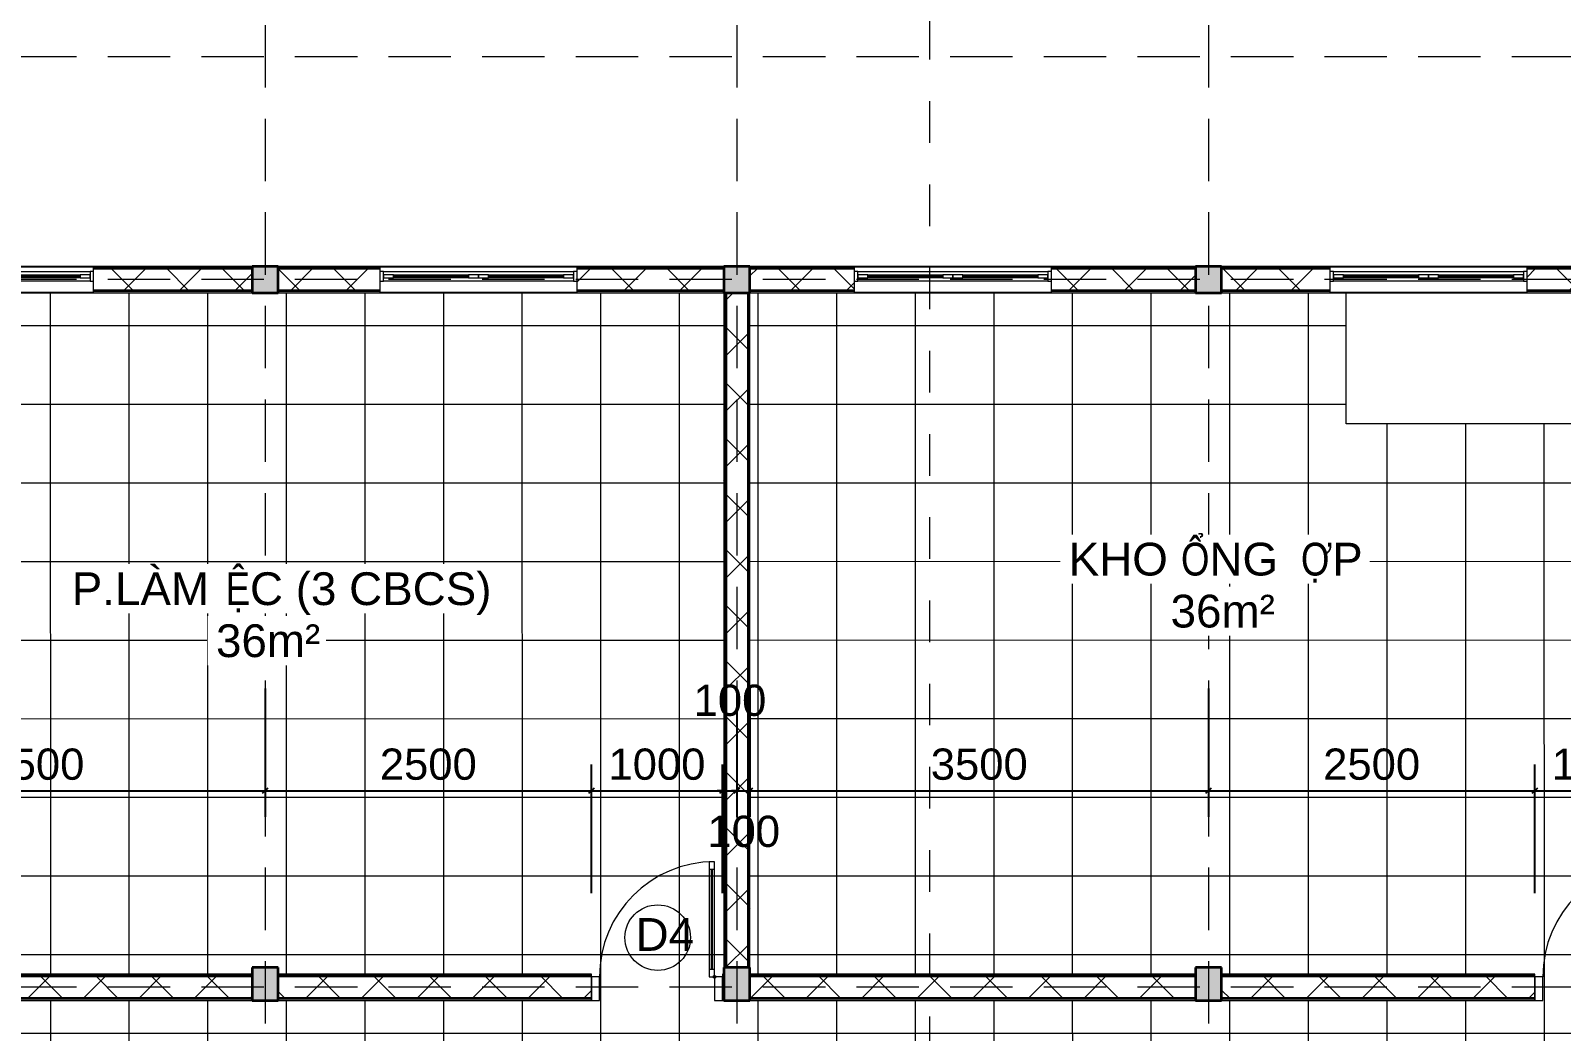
# Model space of a CAD drawing. Header units: millimetres. Extents: x -20510 to 108935, y -243239 to 20306.
# Drawn here: x 9860 to 21543, y -97537 to -89900 of the extents above; entities that cross this region are included whole.
import ezdxf

# ---------------------------------------------------------------- set-up
doc = ezdxf.new("R2010")
doc.units = ezdxf.units.MM
for name, pattern in [('Abgebrochen', [714.375, 476.25, -238.125]), ('Aligning Line', [635, 317.5, -317.5]), ('Hidden', [714.375, 476.25, -238.125])]:
    doc.linetypes.add(name, pattern=pattern)
for name, color, linetype, lineweight in [('A-ANNO-DIMS', 1, 'Continuous', 9), ('A-DOOR', 2, 'Continuous', 18), ('A-DOOR-IDEN', 3, 'Continuous', 9), ('A-FLOR', 7, 'Continuous', 9), ('A-FLOR-PATT', 8, 'Continuous', 9), ('A-GLAZ', 4, 'Continuous', 18), ('A-WALL', 7, 'Continuous', 25), ('A-WALL-PATT', 8, 'Continuous', 18), ('G-ANNO-SYMB', 6, 'Abgebrochen', 9), ('G-ANNO-TEXT', 2, 'Continuous', 9), ('S-COLS', 7, 'Continuous', 25), ('S-GRID', 1, 'Continuous', 9)]:
    doc.layers.add(name, color=color, linetype=linetype, lineweight=lineweight)
doc.styles.add('Arial_2', font='arial.ttf', dxfattribs={"height": 300})
doc.styles.add('Arial_3', font='arial.ttf', dxfattribs={"width": 0.8, "height": 250})
doc.styles.add('Arial_5', font='arial.ttf', dxfattribs={"height": 238.125})
doc.dimstyles.new('SecretInternalLinAngDimStyle5p4736185', dxfattribs={"dimscale": 304.8, "dimtxt": 242.94927, "dimasz": 0.130208, "dimexe": 0.656168, "dimexo": 0.0625, "dimgap": 0.260417, "dimtad": 1, "dimdec": 0, "dimrnd": 100, "dimzin": 0, "dimdsep": 46, "dimtxsty": 'Arial_5', "dimblk1": 'OBLIQUE', "dimblk2": 'OBLIQUE', "dimsah": 1, "dimcen": 0.09, "dimdle": 0.492126, "dimazin": 0, "dimtfac": 1, "dimtdec": 4, "dimtix": 1, "dimtmove": 0, "dimatfit": 3, "dimfxl": 2.624672, "dimfxlon": 1, "dimtvp": 1, "dimtolj": 1, "dimtzin": 0, "dimarcsym": 2})
doc.dimstyles.new('SecretInternalLinAngDimStyle5p4736185_1', dxfattribs={"dimscale": 304.8, "dimtxt": 242.94927, "dimasz": 0.130208, "dimexe": 0.656168, "dimexo": 0.0625, "dimgap": 0.260417, "dimtad": 1, "dimdec": 0, "dimrnd": 100, "dimzin": 0, "dimdsep": 46, "dimtxsty": 'Arial_5', "dimblk1": 'OBLIQUE', "dimblk2": 'OBLIQUE', "dimsah": 1, "dimcen": 0.09, "dimdle": 0.492126, "dimazin": 0, "dimtfac": 1, "dimtdec": 4, "dimtix": 1, "dimtmove": 2, "dimatfit": 3, "dimfxl": 2.624672, "dimfxlon": 1, "dimtvp": 1, "dimtolj": 1, "dimtzin": 0, "dimarcsym": 2})
pattern_1 = [(0, (0, -105000), (406.4, 101.6), [33.528, -271.272, 33.528, -271.272, -1625.6]), (0, (0, -105000), (406.4, 101.6), [-609.6, 33.528, -576.072, 33.528, -271.272, -711.2]), (0, (0, -105000), (406.4, 101.6), [-1524, 33.528, -169.672, 33.528, -474.472]), (120, (152.4, -104949.2), (-291.18818, 301.15272), [33.528, -271.272, 33.528, -271.272, -1625.6]), (120, (152.4, -104949.2), (-291.18818, 301.15272), [-609.6, 33.528, -576.072, 33.528, -271.272, -711.2]), (120, (152.4, -104949.2), (-291.18818, 301.15272), [-1524, 33.528, -169.672, 33.528, -474.472]), (240, (203.2, -104746), (-115.21182, -402.75272), [33.528, -271.272, 33.528, -271.272, -1625.6]), (240, (203.2, -104746), (-115.21182, -402.75272), [-609.6, 33.528, -576.072, 33.528, -271.272, -711.2]), (240, (203.2, -104746), (-115.21182, -402.75272), [-1524, 33.528, -169.672, 33.528, -474.472])]
pattern_2 = [(45, (0, -105000), (-212.132, 212.132), []), (135, (0, -105000), (-212.132, -212.132), [])]

# ---------------------------------------------------------------- blocks, each defined once
blk = doc.blocks.new('CỬA 1 CÁNH EROWINDOW_có ô chết_ - D4_1000x2200-2361184-04_MẶT BẰNG TẦNG 4')
at = {"layer": 'A-DOOR'}
for p, q in [((-439, 100), (-500, 100)), ((-500, 100), (-500, -80)), ((-439, -80), (-439, 100)), ((500, 100), (439, 100)), ((439, 100), (439, -80)), ((500, -80), (500, 100)), ((-500, -80), (-439, -80)), ((-399, -80), (-439, -80)), ((-439, -80), (-439, -958)), ((-399, -958), (-399, -80)), ((439, -80), (500, -80)), ((-399, -138), (-439, -138)), ((-424, -138), (-424, -900)), ((-414, -900), (-414, -138)), ((-399, -900), (-439, -900)), ((-399, -958), (-399, -900)), ((-439, -958), (-399, -958))]:
    blk.add_line(p, q, dxfattribs=at)
blk.add_circle((-439, -80), 10, dxfattribs=at)
blk.add_arc((-439, -80), 878, 270, 360, dxfattribs=at)
blk = doc.blocks.new('CUA SO 2 CANH NHOM KINH O O THOANG - S1_1500x1800-2404851-04_MẶT BẰNG TẦNG 4')
at = {"layer": 'A-GLAZ'}
for p, q in [((-725, 63), (-750, 63)), ((-725, -13), (-725, 63)), ((-649, 37.5), (-725, 37.5)), ((-725, 37.5), (-725, 12.5)), ((-725, 12.5), (-649, 12.5)), ((-649, 12.5), (-649, 37.5)), ((-76, 27.5), (-649, 27.5)), ((-649, 27.5), (-649, 22.5)), ((-649, 22.5), (-76, 22.5)), ((0, 37.5), (-76, 37.5)), ((-76, 37.5), (-76, 12.5)), ((-76, 22.5), (-76, 27.5)), ((-76, 12.5), (0, 12.5)), ((0, 12.5), (0, 37.5)), ((76, 37.5), (0, 37.5)), ((0, 37.5), (0, 12.5)), ((0, 12.5), (76, 12.5)), ((76, 12.5), (76, 37.5)), ((649, 27.5), (76, 27.5)), ((76, 27.5), (76, 22.5)), ((76, 22.5), (649, 22.5)), ((725, 37.5), (649, 37.5)), ((649, 37.5), (649, 12.5)), ((649, 22.5), (649, 27.5)), ((649, 12.5), (725, 12.5)), ((750, 63), (725, 63)), ((725, 63), (725, -13)), ((725, 12.5), (725, 37.5)), ((-750, -13), (-725, -13)), ((725, -13), (750, -13))]:
    blk.add_line(p, q, dxfattribs=at)
at = {"layer": 'A-GLAZ', "lineweight": 9}
for p, q in [((-725, 63), (725, 63)), ((-649, 37.5), (-76, 37.5)), ((-76, 12.5), (-649, 12.5)), ((76, 37.5), (649, 37.5)), ((649, 12.5), (76, 12.5)), ((725, -13), (-725, -13))]:
    blk.add_line(p, q, dxfattribs=at)
blk = doc.blocks.new('M_Concrete-Rectangular-Column - COT200X250-2391840-04_MẶT BẰNG TẦNG 4')
at = {"layer": 'S-COLS', "lineweight": 35}
blk.add_hatch(color=256, dxfattribs=at).paths.add_polyline_path([(100, -125), (100, 125), (-100, 125), (-100, -125)])
for p, q in [((100, 125), (-100, 125)), ((-100, 125), (-100, -125)), ((100, -125), (100, 125)), ((-100, -125), (100, -125))]:
    blk.add_line(p, q, dxfattribs=at)
blk = doc.blocks.new('M_Concrete-Rectangular-Column - COT200X200-2391835-04_MẶT BẰNG TẦNG 4')
at = {"layer": 'S-COLS', "lineweight": 35}
blk.add_hatch(color=256, dxfattribs=at).paths.add_polyline_path([(100, -100), (100, 100), (-100, 100), (-100, -100)])
for p, q in [((100, 100), (-100, 100)), ((-100, 100), (-100, -100)), ((100, -100), (100, 100)), ((-100, -100), (100, -100))]:
    blk.add_line(p, q, dxfattribs=at)
blk = doc.blocks.new('KÝ HIEU CUA ĐI - KÝ HIEU CUA ĐI-1233-04_MẶT BẰNG TẦNG 4')
at = {"layer": 'A-DOOR-IDEN'}
blk.add_circle((0.06, -0.21), 2.5, dxfattribs=at)
blk = doc.blocks.new('_Oblique')
at = {"color": 0, "linetype": 'ByBlock', "lineweight": -2}
blk.add_line((-0.5, -0.5), (0.5, 0.5), dxfattribs=at)
blk = doc.blocks.new('DIMBLOCK178-04_MẶT BẰNG TẦNG 4')
at = {"layer": 'A-ANNO-DIMS', "color": 0, "lineweight": -2, "transparency": 16777216}
for p, q in [((8150, -94919), (8150, -95900)), ((11650, -94919), (11650, -95900)), ((8000, -95700), (11800, -95700))]:
    blk.add_line(p, q, dxfattribs=at)
at = {"layer": 'Defpoints', "color": 0, "transparency": 16777216}
for p in [(8150, -94900), (11650, -94900), (11650, -95700)]:
    blk.add_point(p, dxfattribs=at)
at = {"layer": 'A-ANNO-DIMS', "color": 0, "lineweight": -2, "transparency": 16777216, "xscale": 39.6875, "yscale": 39.6875, "zscale": 39.6875, "rotation": 180}
blk.add_blockref('_Oblique', (8150, -95700), dxfattribs=at)
at = {"layer": 'A-ANNO-DIMS', "color": 0, "lineweight": -2, "transparency": 16777216, "xscale": 39.6875, "yscale": 39.6875, "zscale": 39.6875}
blk.add_blockref('_Oblique', (11650, -95700), dxfattribs=at)
at = {"layer": 'A-ANNO-DIMS', "color": 0, "transparency": 16777216, "insert": (9900, -95499), "char_height": 238.1, "width": 879.1, "attachment_point": 5, "style": 'Arial_5'}
blk.add_mtext('\\A1;3500', dxfattribs=at)
blk = doc.blocks.new('DIMBLOCK179-04_MẶT BẰNG TẦNG 4')
at = {"layer": 'A-ANNO-DIMS', "color": 0, "lineweight": -2, "transparency": 16777216}
for p, q in [((11650, -94919), (11650, -95900)), ((14140, -96481), (14140, -95500)), ((11500, -95700), (14290, -95700))]:
    blk.add_line(p, q, dxfattribs=at)
at = {"layer": 'Defpoints', "color": 0, "transparency": 16777216}
for p in [(11650, -94900), (14140, -95700), (14140, -96500)]:
    blk.add_point(p, dxfattribs=at)
at = {"layer": 'A-ANNO-DIMS', "color": 0, "lineweight": -2, "transparency": 16777216, "xscale": 39.6875, "yscale": 39.6875, "zscale": 39.6875, "rotation": 180}
blk.add_blockref('_Oblique', (11650, -95700), dxfattribs=at)
at = {"layer": 'A-ANNO-DIMS', "color": 0, "lineweight": -2, "transparency": 16777216, "xscale": 39.6875, "yscale": 39.6875, "zscale": 39.6875}
blk.add_blockref('_Oblique', (14140, -95700), dxfattribs=at)
at = {"layer": 'A-ANNO-DIMS', "color": 0, "transparency": 16777216, "insert": (12895, -95499), "char_height": 238.1, "width": 879.1, "attachment_point": 5, "style": 'Arial_5'}
blk.add_mtext('\\A1;2500', dxfattribs=at)
blk = doc.blocks.new('DIMBLOCK180-04_MẶT BẰNG TẦNG 4')
at = {"layer": 'A-ANNO-DIMS', "color": 0, "lineweight": -2, "transparency": 16777216}
for p, q in [((14140, -96481), (14140, -95500)), ((15140, -96481), (15140, -95500)), ((13990, -95700), (15290, -95700))]:
    blk.add_line(p, q, dxfattribs=at)
at = {"layer": 'Defpoints', "color": 0, "transparency": 16777216}
for p in [(15140, -95700), (14140, -96500), (15140, -96500)]:
    blk.add_point(p, dxfattribs=at)
at = {"layer": 'A-ANNO-DIMS', "color": 0, "lineweight": -2, "transparency": 16777216, "xscale": 39.6875, "yscale": 39.6875, "zscale": 39.6875, "rotation": 180}
blk.add_blockref('_Oblique', (14140, -95700), dxfattribs=at)
at = {"layer": 'A-ANNO-DIMS', "color": 0, "lineweight": -2, "transparency": 16777216, "xscale": 39.6875, "yscale": 39.6875, "zscale": 39.6875}
blk.add_blockref('_Oblique', (15140, -95700), dxfattribs=at)
at = {"layer": 'A-ANNO-DIMS', "color": 0, "transparency": 16777216, "insert": (14640, -95499), "char_height": 238.1, "width": 879.1, "attachment_point": 5, "style": 'Arial_5'}
blk.add_mtext('\\A1;1000', dxfattribs=at)
blk = doc.blocks.new('DIMBLOCK181-04_MẶT BẰNG TẦNG 4')
at = {"layer": 'A-ANNO-DIMS', "color": 0, "lineweight": -2, "transparency": 16777216}
for p, q in [((15250, -94919), (15250, -95900)), ((15140, -96481), (15140, -95500)), ((15140, -95700), (15100, -95700)), ((15140, -95700), (15250, -95700)), ((15250, -95700), (15290, -95700))]:
    blk.add_line(p, q, dxfattribs=at)
at = {"layer": 'Defpoints', "color": 0, "transparency": 16777216}
for p in [(15250, -94900), (15250, -95700), (15140, -96500)]:
    blk.add_point(p, dxfattribs=at)
at = {"layer": 'A-ANNO-DIMS', "color": 0, "lineweight": -2, "transparency": 16777216, "xscale": 39.6875, "yscale": 39.6875, "zscale": 39.6875}
blk.add_blockref('_Oblique', (15140, -95700), dxfattribs=at)
at = {"layer": 'A-ANNO-DIMS', "color": 0, "lineweight": -2, "transparency": 16777216, "xscale": 39.6875, "yscale": 39.6875, "zscale": 39.6875, "rotation": 180}
blk.add_blockref('_Oblique', (15250, -95700), dxfattribs=at)
at = {"layer": 'A-ANNO-DIMS', "color": 0, "transparency": 16777216, "insert": (14920, -94891), "char_height": 238.1, "width": 659.33, "attachment_point": 1, "line_spacing_factor": 0.941778, "style": 'Arial_5'}
blk.add_mtext('\\A1;100', dxfattribs=at)
blk = doc.blocks.new('DIMBLOCK182-04_MẶT BẰNG TẦNG 4')
at = {"layer": 'A-ANNO-DIMS', "color": 0, "lineweight": -2, "transparency": 16777216}
for p, q in [((15250, -94919), (15250, -95900)), ((15350, -94919), (15350, -95900)), ((15250, -95700), (15210, -95700)), ((15250, -95700), (15350, -95700)), ((15350, -95700), (15390, -95700))]:
    blk.add_line(p, q, dxfattribs=at)
at = {"layer": 'Defpoints', "color": 0, "transparency": 16777216}
for p in [(15250, -94900), (15350, -94900), (15350, -95700)]:
    blk.add_point(p, dxfattribs=at)
at = {"layer": 'A-ANNO-DIMS', "color": 0, "lineweight": -2, "transparency": 16777216, "xscale": 39.6875, "yscale": 39.6875, "zscale": 39.6875}
blk.add_blockref('_Oblique', (15250, -95700), dxfattribs=at)
at = {"layer": 'A-ANNO-DIMS', "color": 0, "lineweight": -2, "transparency": 16777216, "xscale": 39.6875, "yscale": 39.6875, "zscale": 39.6875, "rotation": 180}
blk.add_blockref('_Oblique', (15350, -95700), dxfattribs=at)
at = {"layer": 'A-ANNO-DIMS', "color": 0, "transparency": 16777216, "insert": (15025, -95891), "char_height": 238.1, "width": 659.33, "attachment_point": 1, "line_spacing_factor": 0.941778, "style": 'Arial_5'}
blk.add_mtext('\\A1;100', dxfattribs=at)
blk = doc.blocks.new('DIMBLOCK183-04_MẶT BẰNG TẦNG 4')
at = {"layer": 'A-ANNO-DIMS', "color": 0, "lineweight": -2, "transparency": 16777216}
for p, q in [((15350, -94919), (15350, -95900)), ((18850, -94919), (18850, -95900)), ((15200, -95700), (19000, -95700))]:
    blk.add_line(p, q, dxfattribs=at)
at = {"layer": 'Defpoints', "color": 0, "transparency": 16777216}
for p in [(15350, -94900), (18850, -94900), (18850, -95700)]:
    blk.add_point(p, dxfattribs=at)
at = {"layer": 'A-ANNO-DIMS', "color": 0, "lineweight": -2, "transparency": 16777216, "xscale": 39.6875, "yscale": 39.6875, "zscale": 39.6875, "rotation": 180}
blk.add_blockref('_Oblique', (15350, -95700), dxfattribs=at)
at = {"layer": 'A-ANNO-DIMS', "color": 0, "lineweight": -2, "transparency": 16777216, "xscale": 39.6875, "yscale": 39.6875, "zscale": 39.6875}
blk.add_blockref('_Oblique', (18850, -95700), dxfattribs=at)
at = {"layer": 'A-ANNO-DIMS', "color": 0, "transparency": 16777216, "insert": (17100, -95499), "char_height": 238.1, "width": 879.1, "attachment_point": 5, "style": 'Arial_5'}
blk.add_mtext('\\A1;3500', dxfattribs=at)
blk = doc.blocks.new('DIMBLOCK184-04_MẶT BẰNG TẦNG 4')
at = {"layer": 'A-ANNO-DIMS', "color": 0, "lineweight": -2, "transparency": 16777216}
for p, q in [((18850, -94919), (18850, -95900)), ((21340, -96481), (21340, -95500)), ((18700, -95700), (21490, -95700))]:
    blk.add_line(p, q, dxfattribs=at)
at = {"layer": 'Defpoints', "color": 0, "transparency": 16777216}
for p in [(18850, -94900), (21340, -95700), (21340, -96500)]:
    blk.add_point(p, dxfattribs=at)
at = {"layer": 'A-ANNO-DIMS', "color": 0, "lineweight": -2, "transparency": 16777216, "xscale": 39.6875, "yscale": 39.6875, "zscale": 39.6875, "rotation": 180}
blk.add_blockref('_Oblique', (18850, -95700), dxfattribs=at)
at = {"layer": 'A-ANNO-DIMS', "color": 0, "lineweight": -2, "transparency": 16777216, "xscale": 39.6875, "yscale": 39.6875, "zscale": 39.6875}
blk.add_blockref('_Oblique', (21340, -95700), dxfattribs=at)
at = {"layer": 'A-ANNO-DIMS', "color": 0, "transparency": 16777216, "insert": (20095, -95499), "char_height": 238.1, "width": 879.1, "attachment_point": 5, "style": 'Arial_5'}
blk.add_mtext('\\A1;2500', dxfattribs=at)
blk = doc.blocks.new('DIMBLOCK185-04_MẶT BẰNG TẦNG 4')
at = {"layer": 'A-ANNO-DIMS', "color": 0, "lineweight": -2, "transparency": 16777216}
for p, q in [((21340, -96481), (21340, -95500)), ((22340, -96481), (22340, -95500)), ((21190, -95700), (22490, -95700))]:
    blk.add_line(p, q, dxfattribs=at)
at = {"layer": 'Defpoints', "color": 0, "transparency": 16777216}
for p in [(22340, -95700), (21340, -96500), (22340, -96500)]:
    blk.add_point(p, dxfattribs=at)
at = {"layer": 'A-ANNO-DIMS', "color": 0, "lineweight": -2, "transparency": 16777216, "xscale": 39.6875, "yscale": 39.6875, "zscale": 39.6875, "rotation": 180}
blk.add_blockref('_Oblique', (21340, -95700), dxfattribs=at)
at = {"layer": 'A-ANNO-DIMS', "color": 0, "lineweight": -2, "transparency": 16777216, "xscale": 39.6875, "yscale": 39.6875, "zscale": 39.6875}
blk.add_blockref('_Oblique', (22340, -95700), dxfattribs=at)
at = {"layer": 'A-ANNO-DIMS', "color": 0, "transparency": 16777216, "insert": (21840, -95499), "char_height": 238.1, "width": 879.1, "attachment_point": 5, "style": 'Arial_5'}
blk.add_mtext('\\A1;1000', dxfattribs=at)

msp = doc.modelspace()

# ---------------------------------------------------------------- hatches: boundary and pattern name
at = {"layer": 'A-FLOR-PATT'}
h = msp.add_hatch(dxfattribs=at)
h.set_pattern_fill('FP_6', color=256, style=0, pattern_type=2)
h.set_pattern_definition([(0.0043, (16612.5, -97550.4), (-0.045, 600), []), (90.004, (16612.5, -97550.4), (-600, -0.042), [])])
h.paths.add_polyline_path([(450, -105100.9), (825, -105100.8), (825, -104951), (650, -104951), (650, -105100), (450, -105100), (450, -104900), (574, -104900), (574, -104750), (450, -104750), (450, -105100)])
h.paths.add_polyline_path([(1925, -105100.8), (2025, -105100.7), (2025, -105001), (1925, -105001)])
h.paths.add_polyline_path([(3125, -105100.7), (3225, -105100.7), (3225, -105001), (3125, -105001)])
h.paths.add_polyline_path([(4250, -105100.6), (11550, -105100), (11550, -99700), (8150, -99700), (8150, -99750), (7950, -99750), (7950, -99700), (7270, -99700), (7270, -99500), (12580, -99500), (12580, -99700), (11750, -99700), (11750, -104900), (22350, -104900), (22350, -99700), (22250, -99700), (22250, -99500), (23080, -99500), (23080, -99700), (22550, -99700), (22550, -104900), (25950, -104900), (25950, -99700), (24080, -99700), (24080, -99500), (31170, -99500), (31170, -99700), (29750, -99700), (29750, -99750), (29550, -99750), (29550, -99700), (26150, -99700), (26150, -105099), (32150, -105098.5), (32150, -105006), (32250, -105006), (32251.1, -105098.5), (33450, -105098.4), (33450, -105006), (33550, -105006), (33550, -104901), (37250, -104900), (37250, -104750), (37025, -104750), (37025, -104650), (37050, -104650), (37050, -101600), (37150, -101600), (37150, -102450), (37254.9, -102450), (37260.1, -99700), (37250, -99700), (37250, -99750), (37050, -99750), (37050, -99700), (33450, -99700), (33450, -99750), (33250, -99750), (33250, -99700), (32570, -99700), (32570, -99500), (37050, -99500), (37050, -97300), (33220, -97300), (33220, -97100), (33250, -97100), (33249.6, -94962.3), (33229.6, -94959.1), (33218.4, -94955.4), (33204.2, -94946.2), (33198.9, -94942), (33189.7, -94931.5), (33179.7, -94912.4), (33176.2, -94900.8), (33175.2, -94881.6), (33178.7, -94864.4), (33184.8, -94850.1), (33194.5, -94837.3), (33205.5, -94827), (33218.9, -94818.1), (33218.9, -93025.5), (33250, -93025.5), (33250, -90200), (29750, -90200), (29750, -93701.8), (29781.1, -93694.4), (30299.2, -93452.8), (30346.5, -93258.4), (30478.5, -93541.6), (30525.8, -93347.2), (31075, -93091.1), (31075, -93095.7), (31094.6, -93091.1), (31094.6, -93093.6), (31105.3, -93091.1), (31105.3, -94819.4), (31123.5, -94831.6), (31135.5, -94845.3), (31143.7, -94858.9), (31147.7, -94877.9), (31148.6, -94897.5), (31142.7, -94915.7), (31133.9, -94933), (31119.1, -94947.4), (31102.8, -94955.6), (31090, -94960.8), (31074.6, -94961.5), (31053.8, -94959), (31043.9, -94955.6), (31025.7, -94943.4), (31013.7, -94929.7), (31005.5, -94916.1), (31000.6, -94900), (29823, -94900), (29819.5, -94916.1), (29809.4, -94932.8), (29795.4, -94947.1), (29779.1, -94956.8), (29765.8, -94960.5), (29750, -94961.5), (29750, -97100), (32220, -97100), (32220, -97300), (29540, -97300), (29540, -97100), (29550, -97100), (29550, -91900), (23000, -91900), (23000, -92900), (22550, -92900), (22550, -97100), (25950, -97100), (25950, -97050), (26150, -97050), (26150, -97100), (28540, -97100), (28540, -97300), (22340, -97300), (22340, -97100), (22350, -97100), (22350, -92900), (19900, -92900), (19900, -91900), (15350, -91900), (15350, -97100), (18750, -97100), (18750, -97050), (18950, -97050), (18950, -97100), (21340, -97100), (21340, -97300), (15140, -97300), (15140, -97100), (15150, -97100), (15150, -91900), (8150, -91900), (8150, -97100), (11550, -97100), (11550, -97050), (11750, -97050), (11750, -97100), (14140, -97100), (14140, -97300), (6270, -97300), (6270, -97100), (7950, -97100), (7949.6, -94962.3), (7929.6, -94959.1), (7918.4, -94955.4), (7907.3, -94948.4), (7898.9, -94942), (7889.7, -94931.5), (7879.7, -94912.4), (7876.1, -94900), (7875.2, -94881.6), (7878.7, -94864.4), (7884.8, -94850.1), (7894.5, -94837.3), (7905.5, -94827), (7918.9, -94818.1), (7918.9, -93025.5), (7950, -93025.5), (7950, -90200), (4450, -90200), (4450, -97100), (5270, -97100), (5270, -97300), (450, -97300), (450, -97050), (650, -97050), (650, -97100), (4250, -97100), (4250, -91700.8), (4225, -91700.8), (4225, -91899), (675, -91899), (675, -92150), (650, -92150), (650, -94700), (450, -94700), (450, -96200), (-4025.9, -96200), (-4050, -100600), (450, -100600), (450, -102100), (650, -102100), (650, -104650), (675, -104650), (675, -104851), (925, -104851), (925, -104901), (4225, -104901), (4225, -104956), (4250, -104956), (4250, -105100)])
h.paths.add_polyline_path([(34550, -105098.3), (34650, -105098.3), (34650, -105001), (34550, -105001)])
h.paths.add_polyline_path([(35750, -105098.2), (35850, -105098.2), (35850, -105001), (35750, -105001)])
h.paths.add_polyline_path([(36950, -105098.2), (37050, -105098.1), (37050, -105000), (36950, -105000)])
h.paths.add_polyline_path([(37250.8, -104650), (37252.5, -103750), (37250, -103750), (37250, -104650)])
h.paths.add_polyline_path([(37252.7, -103650), (37252.9, -103550), (37150, -103550), (37150, -103650), (37250, -103650)])
h.paths.add_polyline_path([(450, -103650), (550, -103650), (550, -103550), (450, -103550), (450, -103625.1)])
h.paths.add_polyline_path([(37250, -103450), (37253.1, -103450), (37254.7, -102550), (37250, -102550), (37250, -102750.1)])
h.paths.add_polyline_path([(450, -103450), (450, -103450), (450, -102750.1)])
h.paths.add_polyline_path([(450, -102450), (550, -102450), (550, -102200), (450, -102200), (450, -102450)])
h.paths.add_polyline_path([(4450, -99750), (4250, -99750), (4250, -99700), (650, -99700), (650, -99750), (450, -99750), (450, -99500), (5870, -99500), (5870, -99700), (4450, -99700)])
h.paths.add_polyline_path([(18950, -99750), (18750, -99750), (18750, -99700), (15350, -99700), (15350, -99750), (15150, -99750), (15150, -99700), (13980, -99700), (13980, -99500), (20850, -99500), (20850, -99700), (18950, -99700)])
h.paths.add_polyline_path([(37250, -99500), (37260.4, -99500), (37264.5, -97300), (37250, -97300), (37250, -99249.9)])
h.paths.add_polyline_path([(37255.3, -97100), (37264.9, -97100), (37269.7, -94530), (37250, -94530), (37250, -97100)])
h.paths.add_polyline_path([(35110.6, -97100), (37050, -97100), (37050, -97097.4), (35000, -97097.4), (35000, -96548.3), (34650, -96548.3), (34650, -97100), (35000.7, -97100)])
h.paths.add_polyline_path([(34084, -97100), (34550, -97100), (34550, -96500), (34650, -96500), (34650, -95700), (34550, -95700), (34550, -95600), (34350, -95600), (34350, -95500), (37050, -95500), (37050, -95498.3), (33450, -95498.3), (33450.7, -95500), (33550, -95500), (33550, -95600), (33450, -95600), (33450, -97100)])
h.paths.add_polyline_path([(6625.4, -94962.3), (6603.7, -94958.8), (6589.2, -94952.6), (6578, -94945), (6567.3, -94934), (6558, -94919.4), (6553.1, -94905.6), (6550.7, -94887.5), (6552.7, -94870.1), (6559.3, -94854.2), (6569.7, -94838.2), (6580.4, -94828.6), (6594.7, -94819.2), (6594.7, -93025.5), (6656.1, -93025.5), (6656.9, -94819.6), (6672.8, -94830), (6683.5, -94841), (6692.8, -94855.6), (6697.7, -94869.4), (6700.1, -94887.5), (6698.1, -94904.9), (6691.5, -94920.8), (6681.1, -94936.8), (6674, -94943.8), (6655.8, -94955.8), (6641, -94960.5), (6634, -94961.3)])
h.paths.add_polyline_path([(31925.4, -94962.3), (31903.7, -94958.8), (31889.2, -94952.6), (31878, -94945), (31867.3, -94934), (31858, -94919.4), (31853.1, -94905.6), (31850.7, -94887.5), (31852.7, -94870.1), (31859.3, -94854.2), (31869.7, -94838.2), (31880.4, -94828.6), (31894.7, -94819.2), (31894.7, -93025.5), (31956.1, -93025.5), (31956.9, -94819.6), (31972.8, -94830), (31983.5, -94841), (31992.8, -94855.6), (31997.7, -94869.4), (32000.1, -94887.5), (31998.1, -94904.9), (31991.5, -94920.8), (31981.1, -94936.8), (31974, -94943.8), (31955.8, -94955.8), (31941, -94960.5)])
h.paths.add_polyline_path([(550, -94600), (550, -94350), (450, -94350), (450, -94600)])
h.paths.add_polyline_path([(37269.9, -94430), (37275, -91699.9), (37250, -91700), (37250, -94430), (37255.3, -94430)])
h.paths.add_polyline_path([(550, -93250), (550, -93150), (450, -93150), (450, -93250)])
h.paths.add_polyline_path([(450, -93050), (450, -93050), (450, -92249.6)])
h.paths.add_polyline_path([(575, -92050), (575, -91900), (450, -91900), (450, -91700), (650, -91700), (650, -91799), (825, -91799), (825, -91699.3), (450, -91700), (450, -92050)])
h.paths.add_polyline_path([(3125, -91799), (3225, -91799), (3225, -91700.3), (3125, -91700.3)])
h.paths.add_polyline_path([(2025, -91799), (2025, -91699.8), (1925, -91699.8), (1925, -91799)])
h.paths.add_polyline_path([(9374.5, -91700), (29550, -91699.1), (29550, -91699.1), (8150, -91698.3), (8150, -91700), (8838, -91700)])
h.paths.add_polyline_path([(4250, -91699.9), (4250, -90000), (4250, -90000), (4250, -91699.9)])
at = {"layer": 'A-WALL-PATT', "lineweight": 9}
h = msp.add_hatch(dxfattribs=at)
h.set_pattern_fill('FP_2', color=256, style=0, pattern_type=2)
h.set_pattern_definition(pattern_1)
h.paths.add_polyline_path([(19778, -91715), (19778, -91700), (18950, -91700), (18950, -91715)])
h.paths.add_polyline_path([(29550, -91715), (29550, -91700), (28478, -91700), (28478, -91715)])
h.paths.add_polyline_path([(8421.3, -91715), (8838, -91715), (8838, -91700), (8150, -91700), (8150, -91715)])
h.paths.add_polyline_path([(12528, -91715), (12528, -91700), (11750, -91700), (11750, -91715)])
h.paths.add_polyline_path([(24938, -91715), (25950, -91715), (25950, -91700), (24938, -91700)])
h.paths.add_polyline_path([(11550, -91715), (11550, -91700), (10338, -91700), (10338, -91715)])
h.paths.add_polyline_path([(14028, -91715), (15150, -91715), (15150, -91700), (14028, -91700)])
h.paths.add_polyline_path([(26150, -91715), (26978, -91715), (26978, -91700), (26150, -91700), (26150, -91706.1)])
h.paths.add_polyline_path([(15350, -91715), (16148, -91715), (16148, -91700), (15350, -91700), (15350, -91705.6)])
h.paths.add_polyline_path([(22719.1, -91715), (23438, -91715), (23438, -91700), (22550, -91700), (22550, -91715)])
h.paths.add_polyline_path([(21278, -91715), (22350, -91715), (22350, -91700), (21278, -91700)])
h.paths.add_polyline_path([(17648, -91715), (18750, -91715), (18750, -91700), (17648, -91700)])
h = msp.add_hatch(dxfattribs=at)
h.set_pattern_fill('FP_3', color=256, style=0, pattern_type=2)
h.set_pattern_definition(pattern_2)
h.paths.add_polyline_path([(8150, -91885), (8838, -91885), (8838, -91715), (8150, -91715)])
h.paths.add_polyline_path([(29550, -91885), (29550, -91715), (28478, -91715), (28478, -91885)])
h.paths.add_polyline_path([(15150, -91885), (15150, -91715), (14028, -91715), (14028, -91885), (15093.6, -91885)])
h.paths.add_polyline_path([(11750, -91885), (12528, -91885), (12528, -91715), (11750, -91715), (11750, -91854.8)])
h.paths.add_polyline_path([(10338, -91885), (11550, -91885), (11550, -91715), (10338, -91715), (10338, -91800)])
h.paths.add_polyline_path([(15350, -91885), (16148, -91885), (16148, -91715), (15350, -91715), (15350, -91883.4)])
h.paths.add_polyline_path([(19778, -91885), (19778, -91715), (18950, -91715), (18950, -91885)])
h.paths.add_polyline_path([(18750, -91885), (18750, -91715), (17648, -91715), (17648, -91885)])
h.paths.add_polyline_path([(25950, -91885), (25950, -91715), (24938, -91715), (24938, -91885)])
h.paths.add_polyline_path([(26150, -91885), (26978, -91885), (26978, -91715), (26150, -91715), (26150, -91834.5)])
h.paths.add_polyline_path([(21278, -91885), (22350, -91885), (22350, -91715), (21278, -91715), (21278, -91800)])
h.paths.add_polyline_path([(23438, -91885), (23438, -91715), (22550, -91715), (22550, -91885), (22719.1, -91885)])
h = msp.add_hatch(dxfattribs=at)
h.set_pattern_fill('FP_2', color=256, style=0, pattern_type=2)
h.set_pattern_definition(pattern_1)
h.paths.add_polyline_path([(19778, -91900), (19778, -91885), (18950, -91885), (18950, -91900)])
h.paths.add_polyline_path([(29550, -91900), (29550, -91885), (28478, -91885), (28478, -91900)])
h.paths.add_polyline_path([(8838, -91900), (8838, -91885), (8150, -91885), (8150, -91900), (8421.3, -91900)])
h.paths.add_polyline_path([(25950, -91900), (25950, -91885), (24938, -91885), (24938, -91900)])
h.paths.add_polyline_path([(26150, -91900), (26978, -91900), (26978, -91885), (26150, -91885), (26150, -91891.1)])
h.paths.add_polyline_path([(12528, -91900), (12528, -91885), (11750, -91885), (11750, -91900)])
h.paths.add_polyline_path([(10338, -91900), (11550, -91900), (11550, -91885), (10338, -91885)])
h.paths.add_polyline_path([(14028, -91900), (15150, -91900), (15150, -91885), (14028, -91885)])
h.paths.add_polyline_path([(23438, -91900), (23438, -91885), (22550, -91885), (22550, -91900), (22719.1, -91900)])
h.paths.add_polyline_path([(15350, -91900), (16148, -91900), (16148, -91885), (15350, -91885)])
h.paths.add_polyline_path([(21278, -91900), (22350, -91900), (22350, -91885), (21278, -91885)])
h.paths.add_polyline_path([(18750, -91900), (18750, -91885), (17648, -91885), (17648, -91900)])
h = msp.add_hatch(dxfattribs=at)
h.set_pattern_fill('FP_2', color=256, style=0, pattern_type=2)
h.set_pattern_definition(pattern_1)
h.paths.add_polyline_path([(15150, -97050), (15165, -97050), (15165, -91900), (15150, -91900), (15150, -93999.6)])
h = msp.add_hatch(dxfattribs=at)
h.set_pattern_fill('FP_3', color=256, style=0, pattern_type=2)
h.set_pattern_definition(pattern_2)
h.paths.add_polyline_path([(15166.6, -97050), (15335, -97050), (15335, -91900), (15165, -91900), (15165, -97050)])
h = msp.add_hatch(dxfattribs=at)
h.set_pattern_fill('FP_2', color=256, style=0, pattern_type=2)
h.set_pattern_definition(pattern_1)
h.paths.add_polyline_path([(15335, -97050), (15350, -97050), (15350, -91900), (15335, -91900), (15335, -93999.6)])
h = msp.add_hatch(dxfattribs=at)
h.set_pattern_fill('FP_2', color=256, style=0, pattern_type=2)
h.set_pattern_definition(pattern_1)
h.paths.add_polyline_path([(33220, -97115), (33250, -97115), (33250, -97100), (33220, -97100)])
h.paths.add_polyline_path([(650, -97115), (4250, -97115), (4250, -97100), (650, -97100)])
h.paths.add_polyline_path([(32220, -97115), (32220, -97100), (29750, -97100), (29750, -97115), (30344.7, -97115)])
h.paths.add_polyline_path([(29540, -97115), (29550, -97115), (29550, -97100), (29540, -97100)])
h.paths.add_polyline_path([(4450, -97115), (5270, -97115), (5270, -97100), (4450, -97100)])
h.paths.add_polyline_path([(6270, -97115), (7950, -97115), (7950, -97100), (6270, -97100)])
h.paths.add_polyline_path([(8150, -97115), (11550, -97115), (11550, -97100), (8150, -97100)])
h.paths.add_polyline_path([(28540, -97115), (28540, -97100), (26150, -97100), (26150, -97115), (28438.3, -97115)])
h.paths.add_polyline_path([(11750, -97115), (14140, -97115), (14140, -97100), (11750, -97100), (11750, -97109)])
h.paths.add_polyline_path([(15350, -97115), (18750, -97115), (18750, -97100), (15350, -97100)])
h.paths.add_polyline_path([(25950, -97115), (25950, -97100), (22550, -97100), (22550, -97115), (24625.5, -97115)])
h.paths.add_polyline_path([(22340, -97115), (22350, -97115), (22350, -97100), (22340, -97100)])
h.paths.add_polyline_path([(15150, -97115), (15150, -97100), (15140, -97100), (15140, -97115)])
h.paths.add_polyline_path([(21340, -97115), (21340, -97100), (18950, -97100), (18950, -97115), (20812.8, -97115)])
h = msp.add_hatch(dxfattribs=at)
h.set_pattern_fill('FP_3', color=256, style=0, pattern_type=2)
h.set_pattern_definition(pattern_2)
h.paths.add_polyline_path([(18750, -97285), (18750, -97115), (15350, -97115.4), (15350, -97285), (17000, -97285)])
h.paths.add_polyline_path([(1748.9, -97285), (4250, -97285), (4250, -97115), (650, -97115), (650, -97285)])
h.paths.add_polyline_path([(4450, -97285), (5270, -97285), (5270, -97115), (4450, -97115), (4450, -97146.3)])
h.paths.add_polyline_path([(33250, -97285), (33250, -97115), (33220, -97115), (33220, -97285)])
h.paths.add_polyline_path([(6270, -97285), (7950, -97285), (7950, -97115), (6270, -97115), (6270, -97200)])
h.paths.add_polyline_path([(8150, -97285), (11550, -97285), (11550, -97115), (8150, -97115.4)])
h.paths.add_polyline_path([(32220, -97285), (32220, -97115), (29750, -97116), (29750, -97285), (30344.7, -97285)])
h.paths.add_polyline_path([(11750, -97285), (14140, -97285), (14140, -97115), (11750, -97115), (11750, -97217.3)])
h.paths.add_polyline_path([(29540, -97285), (29550, -97285), (29550, -97115), (29540, -97115), (29540, -97200)])
h.paths.add_polyline_path([(15150, -97285), (15150, -97115), (15140, -97115), (15140, -97285)])
h.paths.add_polyline_path([(18950, -97285), (21340, -97285), (21340, -97115), (18950, -97115), (18950, -97217.3)])
h.paths.add_polyline_path([(28540, -97285), (28540, -97115), (26150, -97115), (26150, -97285), (28438.3, -97285)])
h.paths.add_polyline_path([(22550, -97285), (25950, -97285), (25950, -97115), (22550, -97115.4)])
h.paths.add_polyline_path([(22350, -97285), (22350, -97115), (22340, -97115), (22340, -97285)])
h = msp.add_hatch(dxfattribs=at)
h.set_pattern_fill('FP_2', color=256, style=0, pattern_type=2)
h.set_pattern_definition(pattern_1)
h.paths.add_polyline_path([(18750, -97300), (18750, -97285), (15350, -97285.5), (15350, -97300), (17000, -97300)])
h.paths.add_polyline_path([(1748.9, -97300), (4250, -97300), (4250, -97285), (650, -97285), (650, -97300)])
h.paths.add_polyline_path([(4450, -97300), (5270, -97300), (5270, -97285), (4450, -97285), (4450, -97287.7)])
h.paths.add_polyline_path([(33220, -97300), (33250, -97300), (33250, -97285), (33220, -97285)])
h.paths.add_polyline_path([(32220, -97300), (32220, -97285), (29750, -97285), (29750, -97300), (30344.7, -97300)])
h.paths.add_polyline_path([(29550, -97300), (29550, -97285), (29540, -97285), (29540, -97300)])
h.paths.add_polyline_path([(6270, -97300), (7950, -97300), (7950, -97285), (6270, -97285)])
h.paths.add_polyline_path([(8150, -97300), (11550, -97300), (11550, -97285), (8150, -97285), (8150, -97296.4)])
h.paths.add_polyline_path([(28438.3, -97300), (28540, -97300), (28540, -97285), (26150, -97285), (26150, -97300)])
h.paths.add_polyline_path([(11750, -97300), (14140, -97300), (14140, -97285), (11750, -97285), (11750, -97289.6)])
h.paths.add_polyline_path([(25950, -97300), (25950, -97285), (22550, -97285.5), (22550, -97300), (24625.5, -97300)])
h.paths.add_polyline_path([(15140, -97300), (15150, -97300), (15150, -97285), (15140, -97285)])
h.paths.add_polyline_path([(18950, -97300), (21340, -97300), (21340, -97285), (18950, -97285), (18950, -97294.2)])
h.paths.add_polyline_path([(22350, -97300), (22350, -97285), (22340, -97285), (22340, -97300)])

# ---------------------------------------------------------------- linework, layer by layer
at = {"layer": 'A-FLOR'}
for p, q in [((29550, -91699.1), (8150, -91698.3)), ((19900, -92900), (19900, -91900)), ((22350, -92900), (19900, -92900))]:
    msp.add_line(p, q, dxfattribs=at)
at = {"layer": 'A-WALL'}
for p, q in [((8838, -91700), (10338, -91700)), ((12528, -91700), (14028, -91700)), ((16148, -91700), (17648, -91700)), ((19778, -91700), (21278, -91700)), ((10338, -91900), (8838, -91900)), ((14028, -91900), (12528, -91900)), ((17648, -91900), (16148, -91900)), ((21278, -91900), (19778, -91900))]:
    msp.add_line(p, q, dxfattribs=at)
at = {"layer": 'A-WALL', "lineweight": 18}
for p, q in [((11550, -91700), (10338, -91700)), ((10338, -91700), (10338, -91900)), ((12528, -91700), (11750, -91700)), ((12528, -91900), (12528, -91700)), ((15150, -91700), (14028, -91700)), ((14028, -91700), (14028, -91900)), ((16148, -91700), (15350, -91700)), ((16148, -91900), (16148, -91700)), ((18750, -91700), (17648, -91700)), ((17648, -91700), (17648, -91900)), ((19778, -91700), (18950, -91700)), ((19778, -91900), (19778, -91700)), ((22350, -91700), (21278, -91700)), ((21278, -91700), (21278, -91900)), ((10338, -91900), (11550, -91900)), ((11750, -91900), (12528, -91900)), ((14028, -91900), (15150, -91900)), ((15150, -91900), (15150, -97050)), ((15350, -91900), (16148, -91900)), ((15350, -97050), (15350, -91900)), ((17648, -91900), (18750, -91900)), ((18950, -91900), (19778, -91900)), ((21278, -91900), (22350, -91900)), ((11550, -97100), (8150, -97100)), ((14140, -97100), (11750, -97100)), ((14140, -97300), (14140, -97100)), ((15150, -97100), (15140, -97100)), ((15140, -97100), (15140, -97300)), ((18750, -97100), (15350, -97100)), ((21340, -97100), (18950, -97100)), ((21340, -97300), (21340, -97100)), ((8150, -97300), (11550, -97300)), ((11750, -97300), (14140, -97300)), ((15140, -97300), (15150, -97300)), ((15350, -97300), (18750, -97300)), ((18950, -97300), (21340, -97300))]:
    msp.add_line(p, q, dxfattribs=at)
at = {"layer": 'A-WALL', "lineweight": 35}
for p, q in [((11550, -91715), (10338, -91715)), ((12528, -91715), (11750, -91715)), ((15150, -91715), (14028, -91715)), ((16148, -91715), (15350, -91715)), ((18750, -91715), (17648, -91715)), ((19778, -91715), (18950, -91715)), ((22350, -91715), (21278, -91715)), ((11550, -91885), (10338, -91885)), ((12528, -91885), (11750, -91885)), ((15150, -91885), (14028, -91885)), ((15165, -91900), (15165, -97050)), ((15335, -91900), (15335, -97050)), ((16148, -91885), (15350, -91885)), ((18750, -91885), (17648, -91885)), ((19778, -91885), (18950, -91885)), ((22350, -91885), (21278, -91885)), ((11550, -97115), (8150, -97115)), ((14140, -97115), (11750, -97115)), ((15150, -97115), (15140, -97115)), ((18750, -97115), (15350, -97115)), ((21340, -97115), (18950, -97115)), ((11550, -97285), (8150, -97285)), ((14140, -97285), (11750, -97285)), ((15150, -97285), (15140, -97285)), ((18750, -97285), (15350, -97285)), ((21340, -97285), (18950, -97285))]:
    msp.add_line(p, q, dxfattribs=at)
at = {"layer": 'G-ANNO-SYMB', "linetype": 'Aligning Line'}
msp.add_line((16721.6, -106631.2), (16721.6, -88998.4), dxfattribs=at)
at = {"layer": 'S-GRID', "linetype": 'Hidden'}
for p, q in [((11650, -87000), (11650, -108000)), ((15250, -87000), (15250, -108000)), ((18850, -87000), (18850, -108000)), ((39500, -90100), (-3000, -90100)), ((39500, -91800), (-3000, -91800)), ((39500, -97200), (-3000, -97200))]:
    msp.add_line(p, q, dxfattribs=at)

# ---------------------------------------------------------------- block references
at = {"layer": 'A-DOOR', "rotation": 180}
for p in [(14640, -97200), (21840, -97200)]:
    msp.add_blockref('CỬA 1 CÁNH EROWINDOW_có ô chết_ - D4_1000x2200-2361184-04_MẶT BẰNG TẦNG 4', p, dxfattribs=at)
at = {"layer": 'A-DOOR-IDEN', "xscale": 99.99999999999991, "yscale": 99.99999999999991, "zscale": 99.99999999999991}
msp.add_blockref('KÝ HIEU CUA ĐI - KÝ HIEU CUA ĐI-1233-04_MẶT BẰNG TẦNG 4', (14640, -96800), dxfattribs=at)
at = {"layer": 'A-GLAZ', "lineweight": 9}
for p in [(9588, -91800), (13278, -91800), (16898, -91800), (20528, -91800)]:
    msp.add_blockref('CUA SO 2 CANH NHOM KINH O O THOANG - S1_1500x1800-2404851-04_MẶT BẰNG TẦNG 4', p, dxfattribs=at)
at = {"layer": 'S-COLS', "lineweight": 35}
for name, p in [('M_Concrete-Rectangular-Column - COT200X200-2391835-04_MẶT BẰNG TẦNG 4', (11650, -91800)), ('M_Concrete-Rectangular-Column - COT200X200-2391835-04_MẶT BẰNG TẦNG 4', (15250, -91800)), ('M_Concrete-Rectangular-Column - COT200X200-2391835-04_MẶT BẰNG TẦNG 4', (18850, -91800)), ('M_Concrete-Rectangular-Column - COT200X250-2391840-04_MẶT BẰNG TẦNG 4', (11650, -97175)), ('M_Concrete-Rectangular-Column - COT200X250-2391840-04_MẶT BẰNG TẦNG 4', (15250, -97175)), ('M_Concrete-Rectangular-Column - COT200X250-2391840-04_MẶT BẰNG TẦNG 4', (18850, -97175))]:
    msp.add_blockref(name, p, dxfattribs=at)

# ---------------------------------------------------------------- texts
at = {"layer": 'A-DOOR-IDEN', "insert": (14476.9, -96672.1), "char_height": 250, "width": 429.704, "attachment_point": 1, "style": 'Arial_2'}
msp.add_mtext('D4', dxfattribs=at)

# ---------------------------------------------------------------- dimensions: what is measured, and where the dimension line sits
at = {"layer": 'A-ANNO-DIMS'}
for base, p1, p2, override, picture, middle in [((11650, -95700), (8150, -94900), (11650, -94900), {"dimpost": '<>', "dimfxl": 3500}, 'DIMBLOCK178-04_MẶT BẰNG TẦNG 4', (9900, -95499)), ((14140, -95700), (11650, -94900), (14140, -96500), {"dimpost": '<>', "dimfxl": 2959.746611}, 'DIMBLOCK179-04_MẶT BẰNG TẦNG 4', (12895, -95499)), ((18850, -95700), (15350, -94900), (18850, -94900), {"dimpost": '<>', "dimfxl": 3500}, 'DIMBLOCK183-04_MẶT BẰNG TẦNG 4', (17100, -95499)), ((21340, -95700), (18850, -94900), (21340, -96500), {"dimpost": '<>', "dimfxl": 2959.746611}, 'DIMBLOCK184-04_MẶT BẰNG TẦNG 4', (20095, -95499)), ((15140, -95700), (14140, -96500), (15140, -96500), {"dimpost": '<>', "dimfxl": 1000}, 'DIMBLOCK180-04_MẶT BẰNG TẦNG 4', (14640, -95499)), ((22340, -95700), (21340, -96500), (22340, -96500), {"dimpost": '<>', "dimfxl": 1000}, 'DIMBLOCK185-04_MẶT BẰNG TẦNG 4', (21840, -95499))]:
    dim = msp.add_linear_dim(base=base, p1=p1, p2=p2, dimstyle='SecretInternalLinAngDimStyle5p4736185', override=override, dxfattribs=at)
    dim.commit()
    dim.dimension.update_dxf_attribs({"geometry": picture, "text_midpoint": middle})
for base, p1, p2, override, picture, middle in [((15250, -95700), (15140, -96500), (15250, -94900), {"dimpost": '<>', "dimfxl": 1603.776792}, 'DIMBLOCK181-04_MẶT BẰNG TẦNG 4', (15249.9, -95049.6)), ((15350, -95700), (15250, -94900), (15350, -94900), {"dimpost": '<>', "dimfxl": 100}, 'DIMBLOCK182-04_MẶT BẰNG TẦNG 4', (15354.9, -96049.6))]:
    dim = msp.add_linear_dim(base=base, p1=p1, p2=p2, dimstyle='SecretInternalLinAngDimStyle5p4736185_1', override=override, dxfattribs=at)
    dim.commit()
    dim.dimension.update_dxf_attribs({"geometry": picture, "text_midpoint": middle, "dimtype": 160})

# ---------------------------------------------------------------- next in the draw order: texts
at = {"layer": 'G-ANNO-TEXT', "color": 7, "char_height": 250, "attachment_point": 1, "style": 'Arial_2', "bg_fill": 3, "box_fill_scale": 1.25, "bg_fill_color": 9, "bg_fill_true_color": 13158600, "bg_fill_transparency": 0}
for s, insert, width in [('KHO T', (17782.5, -93807.9), 1038.987), ('P.LÀM VI', (10173.8, -94033.5), 1423.797)]:
    msp.add_mtext(s, dxfattribs=dict(at, insert=insert, width=width))

# ---------------------------------------------------------------- next in the draw order: texts
at = {"layer": 'G-ANNO-TEXT', "color": 7, "char_height": 250, "attachment_point": 1, "style": 'Arial_3', "bg_fill": 3, "box_fill_scale": 1.25, "bg_fill_color": 9, "bg_fill_true_color": 13158600, "bg_fill_transparency": 0}
for s, insert, width in [('\\fArial|b0|i0|c254|p34|;\\W.8;Ổ', (18639.8, -93807.9), 262.954), ('\\fArial|b0|i0|c254|p34|;\\W.8;Ệ', (11348.5, -94033.5), 224.472)]:
    msp.add_mtext(s, dxfattribs=dict(at, insert=insert, width=width))

# ---------------------------------------------------------------- next in the draw order: texts
at = {"layer": 'G-ANNO-TEXT', "color": 7, "char_height": 250, "attachment_point": 1, "style": 'Arial_2', "bg_fill": 3, "box_fill_scale": 1.25, "bg_fill_color": 9, "bg_fill_true_color": 13158600, "bg_fill_transparency": 0}
for s, insert, width in [('NG H', (18856.7, -93807.9), 846.582), ('C (3 CBCS)', (11533.8, -94033.5), 1789.367)]:
    msp.add_mtext(s, dxfattribs=dict(at, insert=insert, width=width))

# ---------------------------------------------------------------- next in the draw order: texts
at = {"layer": 'G-ANNO-TEXT', "color": 7, "char_height": 250, "attachment_point": 1, "bg_fill": 3, "box_fill_scale": 1.25, "bg_fill_color": 9, "bg_fill_true_color": 13158600, "bg_fill_transparency": 0}
for s, insert, width, style in [('\\fArial|b0|i0|c254|p34|;\\W.8;Ợ', (19555.2, -93807.9), 288.607, 'Arial_3'), ('36m²', (18560.4, -94204.7), 776.034, 'Arial_2'), ('36m²', (11274.5, -94430.4), 776.034, 'Arial_2')]:
    msp.add_mtext(s, dxfattribs=dict(at, insert=insert, width=width, style=style))

# ---------------------------------------------------------------- next in the draw order: texts
at = {"layer": 'G-ANNO-TEXT', "color": 7, "insert": (19793.4, -93807.9), "char_height": 250, "width": 224.473, "attachment_point": 1, "style": 'Arial_2', "bg_fill": 3, "box_fill_scale": 1.25, "bg_fill_color": 9, "bg_fill_true_color": 13158600, "bg_fill_transparency": 0}
msp.add_mtext('P', dxfattribs=at)

doc.saveas('drawing.dxf')
